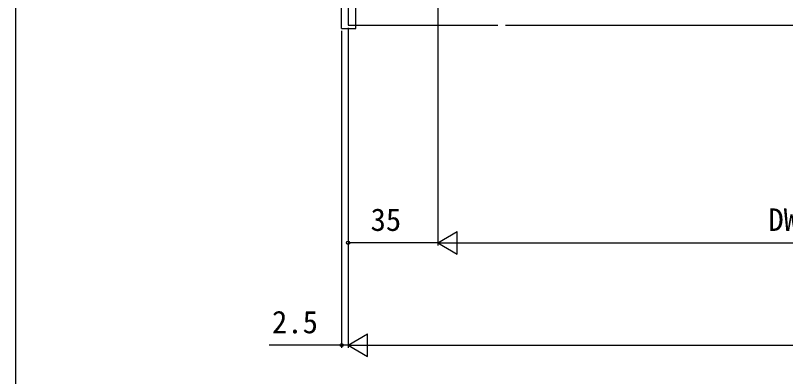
# Model space of a CAD drawing. Units: millimetres, scale not verified. Extents: x -525 to 525, y -783 to 779.
# Drawn here: x -525 to -224.3, y -412.3 to -271.1 of the extents above; entities that cross this region are included whole.
import ezdxf
from ezdxf.enums import TextEntityAlignment as Align

# ---------------------------------------------------------------- set-up
doc = ezdxf.new("R2010")
doc.units = ezdxf.units.MM
doc.header["$LTSCALE"] = 4
for name, color, linetype in [('0-4_YKK_12', 2, 'Continuous'), ('0-5_YKK_13', 4, 'Continuous'), ('0-7_YKK_D', 6, 'Continuous'), ('0-8_YKK_ZWAK', 7, 'Continuous')]:
    doc.layers.add(name, color=color, linetype=linetype)
doc.styles.add('ＭＳ ゴシック', font='')
doc.styles.get('ＭＳ ゴシック').set_extended_font_data('MS Gothic')

msp = doc.modelspace()

# ---------------------------------------------------------------- linework, layer by layer
at = {"layer": '0-4_YKK_12'}
for p, q in [((-395.121, -215.476), (-395.121, -274.976)), ((-395.121, -274.976), (-336.645, -274.976)), ((-333.645, -274.976), (-9.529, -274.976))]:
    msp.add_line(p, q, dxfattribs=at)
at = {"layer": '0-5_YKK_13'}
for p, q in [((-397.621, -276.176), (-397.621, -215.476)), ((-392.121, -276.176), (-392.121, -215.476)), ((-397.621, -276.176), (-392.121, -276.176))]:
    msp.add_line(p, q, dxfattribs=at)
at = {"layer": '0-7_YKK_D'}
for p, q in [((-360.121, -267.976), (-360.121, -360.976)), ((-360.121, -267.976), (-360.121, -360.976)), ((-395.121, -275.976), (-395.121, -360.976)), ((-395.121, -275.976), (-395.121, -400.976)), ((-397.621, -277.176), (-397.621, -400.976)), ((-395.121, -276.976), (-395.121, -400.975)), ((-360.121, -359.976), (-352.543, -355.601)), ((-352.543, -364.351), (-352.543, -355.601)), ((-360.121, -359.976), (-395.121, -359.976)), ((-360.121, -359.976), (-352.543, -364.351)), ((-360.121, -359.976), (-344.966, -359.976)), ((-351.371, -359.976), (-85.371, -359.976)), ((-395.121, -399.975), (-387.543, -395.6)), ((-387.543, -404.35), (-387.543, -395.6)), ((-397.621, -399.976), (-425.948, -399.976)), ((-395.121, -399.976), (-397.621, -399.976)), ((-395.121, -399.975), (-387.543, -404.35)), ((-395.121, -399.975), (-379.966, -399.975)), ((-395.121, -399.976), (-392.571, -399.976)), ((-386.371, -399.975), (117.629, -399.975))]:
    msp.add_line(p, q, dxfattribs=at)
for centre in [(-395.121, -359.976), (-397.621, -399.976)]:
    msp.add_circle(centre, 0.637, dxfattribs=at)
at = {"layer": '0-8_YKK_ZWAK'}
msp.add_line((-525, 746.7), (-525, -783.3), dxfattribs=at)

# ---------------------------------------------------------------- texts
at = {"layer": '0-7_YKK_D', "style": 'ＭＳ ゴシック'}
for s, p in [('35', (-386.348, -357.976)), ('DW', (-231.019, -357.976)), ('2.5', (-424.835, -397.976))]:
    msp.add_text(s, height=8.798, dxfattribs=at).set_placement(p, align=Align.BOTTOM_LEFT)

doc.saveas('drawing.dxf')
